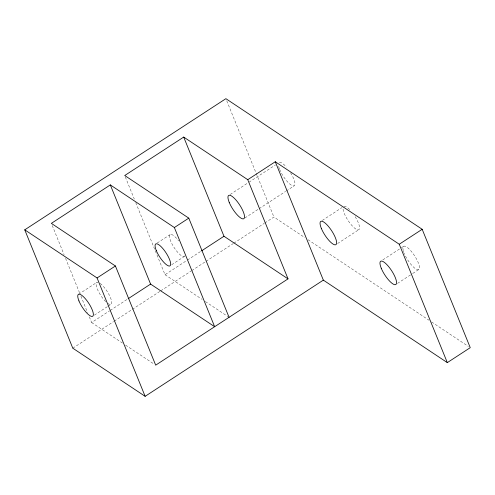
<?xml version="1.0" encoding="UTF-8"?>
<svg xmlns="http://www.w3.org/2000/svg" width="495" height="495" viewBox="0 0 495 495"><rect width="100%" height="100%" fill="white"/><g stroke="black" fill="none" stroke-linecap="round" stroke-linejoin="round"><path stroke-width="0.37" stroke-dasharray="2.48 1.86" d="M230.206 194.455L248.317 182.649M248.96 182.228L275.48 164.934M78.656 294.247L97.001 282.286M157.218 243.02L170.379 234.438M94.366 315.142L107.65 306.479M108.281 306.065L110.812 304.419M171.66 264.745L184.19 256.571M244.883 217.973L258.464 209.119M259.108 208.692L285.627 191.404M286.277 190.983L294.036 185.922M89.317 316.837L91.631 322.542L109.574 310.841M110.218 310.421L127.524 299.141M135.748 202.634L165.008 274.694L186.801 260.488M187.444 260.067L200.902 251.293M72.796 348.189L113.541 321.62M114.184 321.199L131.645 309.814M132.295 309.387L160.102 291.258M160.751 290.837L191.144 271.012M191.794 270.592L205.376 261.737M206.019 261.317L233.182 243.602M233.832 243.181L264.231 223.363M264.875 222.942L273.933 217.039L304.827 237.594M322.276 220.43L342.026 207.554M337.59 243.528L358.609 229.822M382.839 259.887L400.672 248.255M401.309 247.84L403.858 246.182M397.516 283.4L412.162 273.846M412.799 273.432L418.535 269.695M308.045 239.735L429.054 320.253M431.628 321.967L468.32 346.382M165.008 274.694L202.164 299.419M205.363 301.548L227.787 316.466M91.631 322.542L122.376 343.004M125.582 345.133L153.766 363.887M226.753 100.819L273.933 217.039M125.315 176.944L134.3 199.064M52.229 225.503L64.109 254.758M65.557 258.328L79.751 293.288M80.914 296.14L87.578 312.555M184.901 255.853A13.074 3.781 56.9 0 1 175.682 249.814A13.074 3.781 56.9 0 1 169.612 235.304A13.074 3.781 56.9 0 1 178.621 240.842M290.571 172.774A13.891 4.016 56.9 0 1 292.78 185.879A13.891 4.016 56.9 0 1 279.675 169.488M279.403 168.789A13.891 4.016 56.9 0 1 278.407 164.674M279.359 162.403A13.891 4.016 56.9 0 1 286.388 167.081M100.188 283.425A13.074 3.781 56.9 0 1 110.651 298.083A13.074 3.781 56.9 0 1 108.065 303.59M105.72 301.634A13.074 3.781 56.9 0 1 97.162 288.622A13.074 3.781 56.9 0 1 98.177 282.323M355.15 216.674A13.891 4.016 56.9 0 1 358.918 229.655A13.891 4.016 56.9 0 1 348.728 221.475A13.891 4.016 56.9 0 1 343.183 207.071M343.932 206.31A13.891 4.016 56.9 0 1 350.423 210.381M403.264 250.606A13.891 4.016 56.9 0 1 412.329 252.611A13.891 4.016 56.9 0 1 418.17 269.769A13.891 4.016 56.9 0 1 404.168 253.261M403.895 252.561A13.891 4.016 56.9 0 1 403.444 251.225"/><path stroke-width="0.74" d="M323.34 280.127L145.134 396.322L72.796 348.189L24.75 229.829L225.887 98.678L422.186 229.29L470.25 347.663L447.319 362.618L323.34 280.127L275.276 161.747L247.76 179.691L183.701 137.072L124.74 175.521L188.793 218.14L229.067 317.32M110.323 184.913L150.598 284.093L214.651 326.719L174.376 227.539L110.323 184.913L51.356 223.363L115.415 265.988L155.684 365.161L288.028 278.871L247.76 179.691M24.75 229.829L97.07 277.949L115.415 265.988M174.376 227.539L188.793 218.14M128.162 298.72L150.598 284.093M201.545 250.878L223.975 236.251L288.028 278.871M275.276 161.747L399.255 244.245L422.186 229.29M399.255 244.245L447.319 362.618M183.701 137.072L223.975 236.251M97.07 277.949L145.134 396.322M156.259 250.507A13.074 3.781 56.9 0 0 169.779 265.97A13.074 3.781 56.9 0 0 162.577 248.236A13.074 3.781 56.9 0 0 156.259 250.507M229.222 202.381A13.891 4.016 56.9 0 0 243.59 218.815A13.891 4.016 56.9 0 0 235.936 199.974A13.891 4.016 56.9 0 0 229.222 202.381M78.946 300.917A13.074 3.781 56.9 0 0 92.466 316.379A13.074 3.781 56.9 0 0 85.27 298.646A13.074 3.781 56.9 0 0 78.946 300.917M321.317 228.344A13.891 4.016 56.9 0 0 335.678 244.778A13.891 4.016 56.9 0 0 328.03 225.937A13.891 4.016 56.9 0 0 321.317 228.344M381.237 268.216A13.891 4.016 56.9 0 0 395.604 284.644A13.891 4.016 56.9 0 0 387.95 265.803A13.891 4.016 56.9 0 0 381.237 268.216"/></g></svg>
